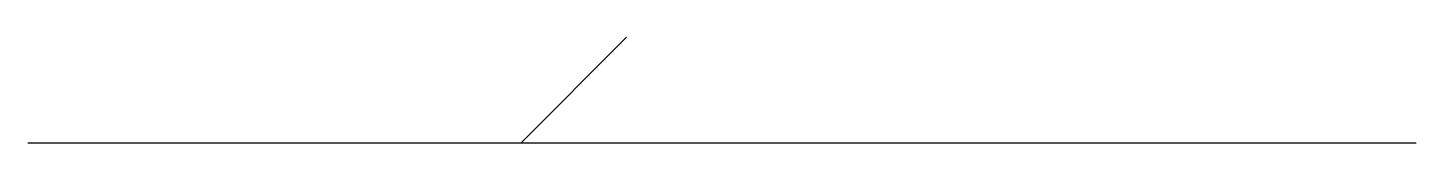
# Model space of a CAD drawing. Header units: metres. Extents: x -63065 to -60732, y -300152 to -299973.
import ezdxf

# ---------------------------------------------------------------- set-up
doc = ezdxf.new("R2010")
doc.units = ezdxf.units.M
doc.layers.add('STEEL', color=1, linetype='Continuous')

msp = doc.modelspace()

# ---------------------------------------------------------------- linework, layer by layer
at = {"layer": 'STEEL'}
for points in [[(-62235.73, -300151.68), (-62058.86, -299973.41)], [(-63064.88, -300151.68), (-60731.99, -300151.68)]]:
    msp.add_lwpolyline(points, dxfattribs=at)

doc.saveas('drawing.dxf')
